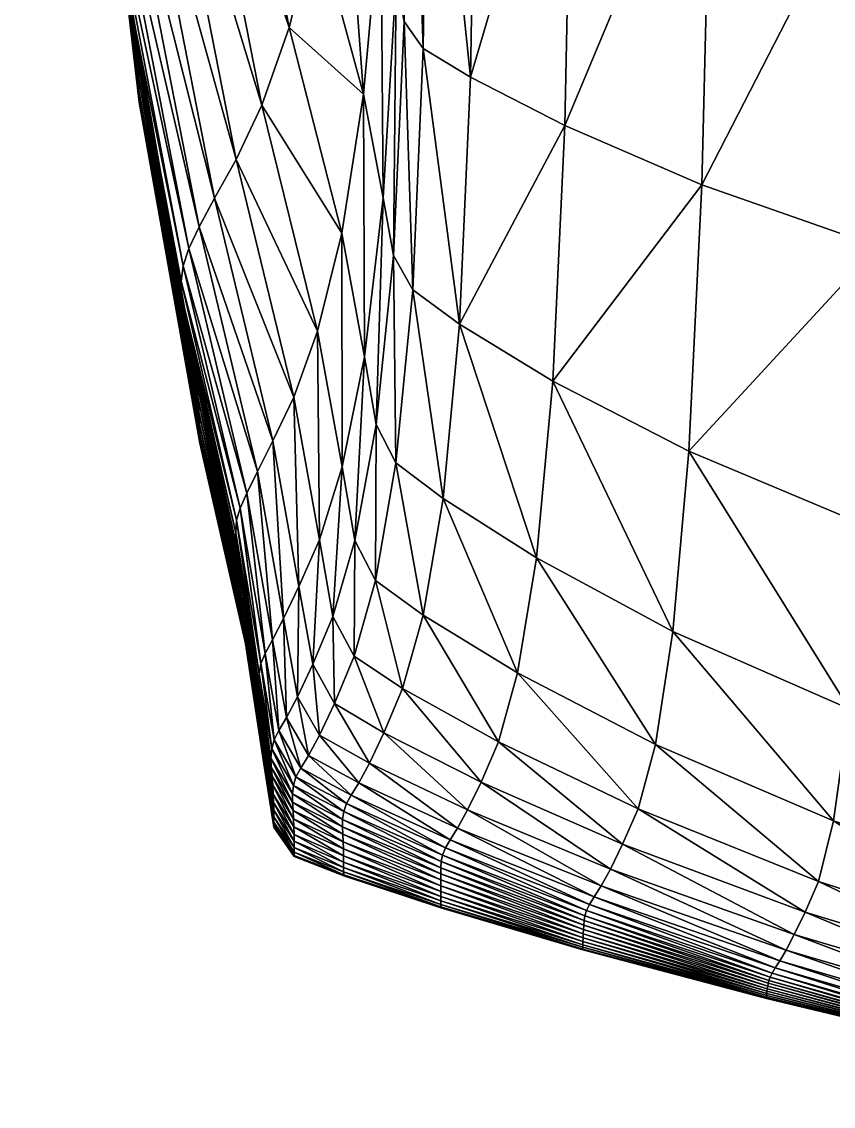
# Model space of a CAD drawing. Header units: centimetres. Extents: x -480 to 480, y -423 to 423.
# Drawn here: x -476.46 to -462.81, y -413.61 to -395.37 of the extents above; entities that cross this region are included whole.
import ezdxf

# ---------------------------------------------------------------- set-up
doc = ezdxf.new("R2010")
doc.units = ezdxf.units.CM
doc.layers.add('fabric', color=7, linetype='Continuous', true_color=0x99e499)

msp = doc.modelspace()

# ---------------------------------------------------------------- meshes
at = {"layer": 'fabric', "color": 182, "true_color": 0x4a00bc}
mesh = msp.add_polyface(dxfattribs=at)
corners = [(-432.596, -394.131, -401.955), (-432.654, -402.139, -394.744), (-438.893, -401.935, -394.51), (-438.806, -393.989, -401.679), (-425.91, -394.247, -402.217), (-432.543, -382.712, -407.955), (-438.727, -382.625, -407.643), (-425.878, -382.786, -408.253), (-470.693, -401.003, -381.064), (-471.073, -398.927, -380.62), (-470.705, -396.584, -388.601), (-470.375, -398.33, -389.202), (-470.496, -402.141, -381.223), (-470.204, -399.3, -389.444), (-471.067, -402.856, -371.205), (-471.48, -400.573, -370.926), (-469.37, -403.387, -380.704), (-470.162, -402.787, -381.101), (-469.879, -399.879, -389.363), (-469.09, -400.454, -388.994), (-469.705, -395.816, -395.682), (-468.905, -396.303, -395.471), (-470.023, -395.362, -395.662), (-469.616, -389.493, -400.333), (-468.799, -389.855, -400.358), (-469.936, -389.181, -400.166), (-470.418, -393.382, -394.598), (-470.16, -394.648, -395.329), (-470.273, -387.948, -398.793), (-470.056, -388.73, -399.704), (-470.33, -378.908, -401.366), (-470.073, -379.352, -402.588), (-469.592, -379.8, -403.595), (-468.753, -380.03, -403.874), (-469.929, -379.612, -403.248), (-474.481, -396.668, -124.168), (-473.461, -402.417, -124.146), (-473.461, -402.458, -114.183), (-474.481, -396.723, -114.183), (-474.484, -396.522, -134.606), (-473.463, -402.305, -134.561), (-476.457, -373.976, -124.222), (-475.548, -387.528, -124.194), (-475.548, -387.597, -114.183), (-475.552, -387.345, -134.658), (-474.491, -396.303, -145.949), (-475.562, -387.068, -146.027), (-475.584, -386.719, -158.755), (-474.507, -396.026, -158.651), (-473.468, -402.137, -145.882), (-473.478, -401.926, -158.561)]
mesh.append_faces([[corners[k] for k in face] for face in [(0, 1, 2), (2, 3, 0), (1, 0, 4), (5, 0, 3), (3, 6, 5), (0, 5, 7), (8, 9, 10), (10, 11, 8), (12, 8, 11), (11, 13, 12), (14, 15, 9), (9, 8, 14), (16, 17, 18), (18, 19, 16), (17, 12, 13), (13, 18, 17), (20, 21, 19), (19, 18, 20), (22, 20, 18), (18, 13, 22), (23, 24, 21), (21, 20, 23), (25, 23, 20), (20, 22, 25), (26, 27, 11), (11, 10, 26), (28, 29, 27), (27, 26, 28), (27, 22, 13), (13, 11, 27), (29, 25, 22), (22, 27, 29), (29, 28, 30), (25, 29, 31), (24, 23, 32), (32, 33, 24), (23, 25, 34), (35, 36, 37), (37, 38, 35), (39, 40, 36), (36, 35, 39), (41, 42, 43), (42, 35, 38), (38, 43, 42), (44, 39, 35), (35, 42, 44), (45, 46, 47), (47, 48, 45), (39, 44, 46), (46, 45, 39), (49, 45, 48), (48, 50, 49), (40, 39, 45), (45, 49, 40)]], dxfattribs={"vtx2": -1, "color": 182})
at = {"layer": 'fabric', "color": 28, "true_color": 0x400c00}
mesh = msp.add_polyface(dxfattribs=at)
corners = [(-467.323, -397.115, 166.749), (-468.905, -396.303, 167.105), (-469.09, -400.454, 160.628), (-467.524, -401.412, 160.006), (-465.019, -398.11, 166.335), (-467.187, -390.46, 172.027), (-468.799, -389.855, 171.992), (-464.85, -391.199, 172.084), (-458.289, -392.665, 172.317), (-461.861, -391.97, 172.177), (-462.056, -399.149, 165.95), (-458.496, -400.091, 165.683), (-458.114, -381.804, 177.727), (-461.705, -381.366, 177.148), (-464.729, -380.88, 176.538), (-470.418, -393.382, 166.232), (-470.273, -387.948, 170.427), (-470.884, -386.645, 168.915), (-470.693, -401.003, 152.698), (-470.375, -398.33, 160.836), (-470.705, -396.584, 160.235), (-469.705, -395.816, 167.316), (-469.879, -399.879, 160.997), (-469.616, -389.493, 171.967), (-470.023, -395.362, 167.296), (-470.204, -399.3, 161.078), (-469.936, -389.181, 171.8), (-470.16, -394.648, 166.963), (-470.056, -388.73, 171.338), (-467.323, -397.115, -395.115), (-467.524, -401.412, -388.372), (-469.09, -400.454, -388.994), (-468.905, -396.303, -395.471), (-467.187, -390.46, -400.393), (-468.799, -389.855, -400.358), (-465.019, -398.11, -394.701), (-464.85, -391.199, -400.451), (-464.729, -380.88, -404.904), (-458.114, -381.804, -406.093), (-458.289, -392.665, -400.683), (-461.861, -391.97, -400.543), (-461.705, -381.366, -405.514), (-462.056, -399.149, -394.316), (-458.496, -400.091, -394.049), (-470.273, -387.948, -398.793), (-470.418, -393.382, -394.598), (-471.098, -391.272, -393.387)]
mesh.append_faces([[corners[k] for k in face] for face in [(0, 1, 2), (2, 3, 0), (4, 0, 3), (5, 6, 1), (1, 0, 5), (7, 5, 0), (0, 4, 7), (8, 9, 10), (10, 11, 8), (9, 7, 4), (4, 10, 9), (9, 8, 12), (7, 9, 13), (5, 7, 14), (15, 16, 17), (18, 19, 20), (21, 22, 2), (2, 1, 21), (23, 21, 1), (1, 6, 23), (24, 25, 22), (22, 21, 24), (26, 24, 21), (21, 23, 26), (19, 27, 15), (15, 20, 19), (25, 24, 27), (27, 19, 25), (27, 28, 16), (16, 15, 27), (24, 26, 28), (28, 27, 24), (29, 30, 31), (31, 32, 29), (33, 29, 32), (32, 34, 33), (30, 29, 35), (36, 35, 29), (29, 33, 36), (37, 36, 33), (38, 39, 40), (41, 40, 36), (42, 40, 39), (39, 43, 42), (35, 36, 40), (40, 42, 35), (44, 45, 46)]], dxfattribs={"vtx2": -1, "color": 28})
mesh = msp.add_polyface(dxfattribs=at)
corners = [(-476.17, -381.938, 106.437), (-474.775, -392.127, 106.213), (-474.515, -391.682, 119.153), (-476.311, -382.334, 92.588), (-474.932, -392.505, 92.293), (-476.322, -383.134, 62.23), (-475.007, -393.173, 61.93), (-475.003, -392.844, 77.496), (-476.354, -382.728, 77.809), (-474.786, -394.251, 11.904), (-475.975, -384.483, 12.139), (-475.847, -384.955, -5.117), (-474.695, -394.626, -5.326), (-474.881, -393.881, 28.967), (-476.111, -384.018, 29.227), (-476.234, -383.566, 45.98), (-474.96, -393.52, 45.698), (-475.911, -381.526, 119.227), (-474.135, -391.139, 131.006), (-475.514, -381.083, 130.829), (-473.661, -390.438, 141.589), (-474.624, -395, -22.555), (-475.747, -385.427, -22.372), (-474.57, -395.365, -39.332), (-475.673, -385.887, -39.175), (-474.507, -396.026, -69.716), (-474.532, -395.71, -55.203), (-475.619, -386.322, -55.072), (-475.584, -386.719, -69.611), (-474.491, -396.303, -82.417), (-475.562, -387.068, -82.339), (-474.484, -396.522, -93.76), (-475.552, -387.345, -93.708), (-474.481, -396.723, -114.183), (-474.481, -396.668, -104.198), (-475.548, -387.528, -104.172), (-475.548, -387.597, -114.183), (-475.003, -392.844, -305.862), (-475.007, -393.173, -290.296), (-476.322, -383.134, -290.596), (-474.932, -392.505, -320.659), (-476.354, -382.728, -306.175), (-474.515, -391.682, -347.519), (-474.775, -392.127, -334.579), (-476.17, -381.938, -334.803), (-476.311, -382.334, -320.954), (-474.786, -394.251, -240.27), (-474.695, -394.626, -223.04), (-475.847, -384.955, -223.249), (-475.975, -384.483, -240.505), (-474.881, -393.881, -257.333), (-474.96, -393.52, -274.064), (-476.234, -383.566, -274.346), (-476.111, -384.018, -257.593), (-474.135, -391.139, -359.372), (-475.911, -381.526, -347.593), (-473.661, -390.438, -369.955), (-475.514, -381.083, -359.195), (-475.619, -386.322, -173.294), (-474.532, -395.71, -173.163), (-474.507, -396.026, -158.651), (-475.584, -386.719, -158.755), (-475.673, -385.887, -189.191), (-474.57, -395.365, -189.034), (-474.624, -395, -205.811), (-475.747, -385.427, -205.994)]
mesh.append_faces([[corners[k] for k in face] for face in [(0, 1, 2), (3, 4, 1), (5, 6, 7), (8, 7, 4), (9, 10, 11), (11, 12, 9), (13, 14, 10), (10, 9, 13), (15, 16, 6), (14, 13, 16), (17, 2, 18), (19, 18, 20), (21, 12, 11), (11, 22, 21), (23, 21, 22), (22, 24, 23), (25, 26, 27), (27, 28, 25), (26, 23, 24), (24, 27, 26), (29, 25, 28), (28, 30, 29), (31, 29, 30), (30, 32, 31), (33, 34, 35), (35, 36, 33), (34, 31, 32), (32, 35, 34), (37, 38, 39), (40, 37, 41), (42, 43, 44), (43, 40, 45), (46, 47, 48), (48, 49, 46), (50, 46, 49), (38, 51, 52), (51, 50, 53), (54, 42, 55), (56, 54, 57), (58, 59, 60), (60, 61, 58), (62, 63, 59), (59, 58, 62), (64, 65, 48), (48, 47, 64), (63, 62, 65), (65, 64, 63)]], dxfattribs={"vtx2": -1, "color": 28})
mesh = msp.add_polyface(dxfattribs=at)
corners = [(-472.232, -402.417, 119.115), (-473.214, -398.333, 119.121), (-473.474, -398.818, 106.034), (-474.775, -392.127, 106.213), (-471.88, -401.683, 131.424), (-472.85, -397.688, 131.224), (-471.48, -400.573, 142.56), (-472.418, -396.769, 142.102), (-474.135, -391.139, 131.006), (-474.515, -391.682, 119.153), (-473.661, -390.438, 141.589), (-471.957, -395.468, 151.52), (-471.073, -398.927, 152.254), (-470.705, -396.584, 160.235), (-471.504, -393.673, 159.239), (-473.123, -389.516, 150.721), (-472.547, -388.311, 158.218), (-471.098, -391.272, 165.021), (-470.418, -393.382, 166.232), (-470.884, -386.645, 168.915), (-471.963, -386.761, 163.898), (-473.478, -401.926, -69.805), (-473.494, -401.684, -55.315), (-474.532, -395.71, -55.203), (-470.693, -401.003, 152.698), (-473.474, -398.818, -334.4), (-473.214, -398.333, -347.488), (-472.232, -402.417, -347.481), (-474.775, -392.127, -334.579), (-471.957, -395.468, -379.886), (-471.504, -393.673, -387.605), (-470.705, -396.584, -388.601), (-471.073, -398.927, -380.62), (-472.418, -396.769, -370.468), (-471.48, -400.573, -370.926), (-473.123, -389.516, -379.087), (-472.547, -388.311, -386.584), (-473.661, -390.438, -369.955), (-472.85, -397.688, -359.59), (-471.88, -401.683, -359.79), (-474.515, -391.682, -347.519), (-474.135, -391.139, -359.372), (-471.098, -391.272, -393.387), (-470.418, -393.382, -394.598), (-471.963, -386.761, -392.264), (-470.884, -386.645, -397.281), (-470.273, -387.948, -398.793), (-474.532, -395.71, -173.163), (-473.494, -401.684, -173.051), (-473.478, -401.926, -158.561), (-474.57, -395.365, -189.034), (-473.519, -401.42, -188.9)]
mesh.append_faces([[corners[k] for k in face] for face in [(0, 1, 2), (3, 2, 1), (4, 5, 1), (6, 7, 5), (5, 8, 9), (9, 1, 5), (7, 10, 8), (8, 5, 7), (11, 12, 13), (13, 14, 11), (15, 11, 14), (14, 16, 15), (7, 6, 12), (12, 11, 7), (10, 7, 11), (11, 15, 10), (17, 14, 13), (13, 18, 17), (19, 17, 18), (20, 16, 14), (14, 17, 20), (21, 22, 23), (13, 12, 24), (25, 26, 27), (26, 25, 28), (29, 30, 31), (31, 32, 29), (33, 29, 32), (32, 34, 33), (35, 36, 30), (30, 29, 35), (37, 35, 29), (29, 33, 37), (26, 38, 39), (40, 41, 38), (38, 26, 40), (38, 33, 34), (41, 37, 33), (33, 38, 41), (30, 42, 43), (43, 31, 30), (36, 44, 42), (42, 30, 36), (42, 45, 46), (45, 42, 44), (47, 48, 49), (50, 51, 48)]], dxfattribs={"vtx2": -1, "color": 28})
mesh = msp.add_polyface(dxfattribs=at)
corners = [(-473.214, -398.333, 119.121), (-474.515, -391.682, 119.153), (-474.775, -392.127, 106.213), (-474.932, -392.505, 92.293), (-473.644, -399.184, 92.042), (-473.474, -398.818, 106.034), (-473.739, -399.475, 77.227), (-475.003, -392.844, 77.496), (-475.007, -393.173, 61.93), (-473.773, -399.734, 61.671), (-473.661, -400.567, 11.701), (-474.786, -394.251, 11.904), (-474.695, -394.626, -5.326), (-473.601, -400.854, -5.505), (-473.72, -400.283, 28.743), (-474.881, -393.881, 28.967), (-474.96, -393.52, 45.698), (-473.762, -400.004, 45.455), (-474.532, -395.71, -55.203), (-474.507, -396.026, -69.716), (-473.478, -401.926, -69.805), (-474.57, -395.365, -39.332), (-473.494, -401.684, -55.315), (-473.519, -401.42, -39.466), (-474.624, -395, -22.555), (-473.554, -401.14, -22.712), (-474.481, -396.668, -104.198), (-474.481, -396.723, -114.183), (-473.461, -402.458, -114.183), (-474.484, -396.522, -93.76), (-473.461, -402.417, -104.22), (-474.491, -396.303, -82.417), (-473.468, -402.137, -82.484), (-473.463, -402.305, -93.805), (-474.775, -392.127, -334.579), (-474.515, -391.682, -347.519), (-473.214, -398.333, -347.488), (-474.932, -392.505, -320.659), (-473.474, -398.818, -334.4), (-473.644, -399.184, -320.408), (-475.007, -393.173, -290.296), (-475.003, -392.844, -305.862), (-473.739, -399.475, -305.593), (-473.773, -399.734, -290.037), (-474.96, -393.52, -274.064), (-473.762, -400.004, -273.821), (-474.881, -393.881, -257.333), (-473.72, -400.283, -257.109), (-474.695, -394.626, -223.04), (-474.786, -394.251, -240.27), (-473.661, -400.567, -240.067), (-473.601, -400.854, -222.861), (-473.478, -401.926, -158.561), (-474.507, -396.026, -158.651), (-474.532, -395.71, -173.163), (-473.494, -401.684, -173.051), (-474.57, -395.365, -189.034), (-473.554, -401.14, -205.654), (-474.624, -395, -205.811), (-473.519, -401.42, -188.9)]
mesh.append_faces([[corners[k] for k in face] for face in [(0, 1, 2), (3, 4, 5), (5, 2, 3), (6, 7, 8), (8, 9, 6), (4, 3, 7), (7, 6, 4), (10, 11, 12), (12, 13, 10), (14, 15, 11), (11, 10, 14), (16, 17, 9), (9, 8, 16), (15, 14, 17), (17, 16, 15), (18, 19, 20), (21, 18, 22), (22, 23, 21), (12, 24, 25), (25, 13, 12), (24, 21, 23), (23, 25, 24), (26, 27, 28), (29, 26, 30), (19, 31, 32), (31, 29, 33), (34, 35, 36), (37, 34, 38), (38, 39, 37), (40, 41, 42), (42, 43, 40), (41, 37, 39), (39, 42, 41), (44, 40, 43), (43, 45, 44), (46, 44, 45), (45, 47, 46), (48, 49, 50), (50, 51, 48), (49, 46, 47), (47, 50, 49), (52, 53, 54), (55, 54, 56), (57, 58, 48), (48, 51, 57), (59, 56, 58), (58, 57, 59)]], dxfattribs={"vtx2": -1, "color": 28})
mesh = msp.add_polyface(dxfattribs=at)
corners = [(-473.474, -398.818, 106.034), (-472.492, -402.935, 105.904), (-472.232, -402.417, 119.115), (-473.644, -399.184, 92.042), (-472.672, -403.294, 91.853), (-472.784, -403.549, 77.023), (-473.739, -399.475, 77.227), (-473.773, -399.734, 61.671), (-472.842, -403.753, 61.474), (-472.812, -404.392, 11.548), (-473.661, -400.567, 11.701), (-473.601, -400.854, -5.505), (-472.777, -404.61, -5.642), (-472.843, -404.176, 28.573), (-473.72, -400.283, 28.743), (-473.762, -400.004, 45.455), (-472.857, -403.962, 45.27), (-473.214, -398.333, 119.121), (-471.88, -401.683, 131.424), (-473.494, -401.684, -55.315), (-473.478, -401.926, -69.805), (-472.703, -405.422, -69.872), (-473.519, -401.42, -39.466), (-472.713, -405.239, -55.399), (-473.554, -401.14, -22.712), (-472.749, -404.827, -22.831), (-472.728, -405.039, -39.568), (-473.461, -402.458, -114.183), (-473.461, -402.417, -104.22), (-474.481, -396.668, -104.198), (-473.463, -402.305, -93.805), (-474.484, -396.522, -93.76), (-473.468, -402.137, -82.484), (-472.697, -405.582, -82.534), (-474.507, -396.026, -69.716), (-472.694, -405.71, -93.838), (-474.491, -396.303, -82.417), (-472.232, -402.417, -347.481), (-472.492, -402.935, -334.27), (-473.474, -398.818, -334.4), (-473.644, -399.184, -320.408), (-472.672, -403.294, -320.219), (-473.773, -399.734, -290.037), (-473.739, -399.475, -305.593), (-472.784, -403.549, -305.389), (-472.842, -403.753, -289.84), (-473.762, -400.004, -273.821), (-472.857, -403.962, -273.636), (-473.72, -400.283, -257.109), (-472.843, -404.176, -256.939), (-473.601, -400.854, -222.861), (-473.661, -400.567, -240.067), (-472.812, -404.392, -239.914), (-472.777, -404.61, -222.724), (-471.88, -401.683, -359.79), (-473.214, -398.333, -347.488), (-472.703, -405.422, -158.494), (-473.478, -401.926, -158.561), (-473.494, -401.684, -173.051), (-472.713, -405.239, -172.967), (-473.519, -401.42, -188.9), (-472.749, -404.827, -205.535), (-473.554, -401.14, -205.654), (-472.728, -405.039, -188.798)]
mesh.append_faces([[corners[k] for k in face] for face in [(0, 1, 2), (3, 4, 1), (1, 0, 3), (5, 6, 7), (7, 8, 5), (4, 3, 6), (6, 5, 4), (9, 10, 11), (11, 12, 9), (13, 14, 10), (10, 9, 13), (15, 16, 8), (8, 7, 15), (14, 13, 16), (16, 15, 14), (17, 2, 18), (19, 20, 21), (22, 19, 23), (11, 24, 25), (24, 22, 26), (27, 28, 29), (28, 30, 31), (20, 32, 33), (32, 20, 34), (32, 30, 35), (30, 32, 36), (37, 38, 39), (40, 39, 38), (38, 41, 40), (42, 43, 44), (44, 45, 42), (43, 40, 41), (41, 44, 43), (46, 42, 45), (45, 47, 46), (48, 46, 47), (47, 49, 48), (50, 51, 52), (52, 53, 50), (51, 48, 49), (49, 52, 51), (54, 37, 55), (56, 57, 58), (59, 58, 60), (61, 62, 50), (50, 53, 61), (63, 60, 62)]], dxfattribs={"vtx2": -1, "color": 28})
mesh = msp.add_polyface(dxfattribs=at)
corners = [(-472.85, -397.688, 131.224), (-471.88, -401.683, 131.424), (-471.48, -400.573, 142.56), (-472.252, -407.598, 45.107), (-472.212, -407.445, 61.3), (-472.433, -406.164, 61.36), (-472.264, -407.751, 28.423), (-472.465, -406.338, 45.162), (-471.196, -406.832, 119.033), (-471.448, -407.368, 105.74), (-470.607, -407.839, 105.669), (-470.365, -407.329, 118.901), (-471.56, -406.175, 119.095), (-471.817, -406.72, 105.784), (-472.005, -407.07, 91.684), (-471.634, -407.71, 91.649), (-472.052, -405.406, 105.83), (-471.793, -404.867, 119.115), (-472.232, -402.417, 119.115), (-472.492, -402.935, 105.904), (-472.238, -405.761, 91.743), (-472.133, -407.29, 76.841), (-472.361, -405.993, 76.903), (-470.866, -406.039, 131.479), (-470.049, -406.58, 131.243), (-470.506, -404.766, 142.804), (-469.704, -405.347, 142.466), (-471.222, -405.369, 131.573), (-470.851, -404.094, 142.924), (-470.204, -399.3, 161.078), (-470.496, -402.141, 152.857), (-470.162, -402.787, 152.735), (-471.067, -402.856, 142.839), (-470.693, -401.003, 152.698), (-471.073, -398.927, 152.254), (-470.375, -398.33, 160.836), (-471.449, -404.08, 131.547), (-471.48, -400.573, -370.926), (-471.88, -401.683, -359.79), (-472.85, -397.688, -359.59)]
mesh.append_faces([[corners[k] for k in face] for face in [(0, 1, 2), (3, 4, 5), (6, 3, 7), (8, 9, 10), (10, 11, 8), (12, 13, 9), (9, 8, 12), (13, 14, 15), (15, 9, 13), (16, 17, 18), (18, 19, 16), (20, 16, 19), (13, 12, 17), (17, 16, 13), (14, 13, 16), (16, 20, 14), (4, 21, 22), (22, 5, 4), (21, 14, 20), (20, 22, 21), (23, 8, 11), (11, 24, 23), (25, 23, 24), (24, 26, 25), (27, 12, 8), (8, 23, 27), (28, 27, 23), (23, 25, 28), (29, 30, 31), (31, 25, 26), (30, 28, 25), (25, 31, 30), (32, 33, 34), (34, 2, 32), (30, 29, 35), (35, 33, 30), (28, 30, 33), (33, 32, 28), (17, 36, 1), (1, 18, 17), (12, 27, 36), (36, 17, 12), (36, 32, 2), (2, 1, 36), (27, 28, 32), (32, 36, 27), (37, 38, 39)]], dxfattribs={"vtx2": -1, "color": 28})
mesh = msp.add_polyface(dxfattribs=at)
corners = [(-467.524, -401.412, 160.006), (-465.238, -402.591, 159.271), (-465.019, -398.11, 166.335), (-458.496, -400.091, 165.683), (-462.056, -399.149, 165.95), (-462.285, -403.827, 158.56), (-458.721, -404.956, 158.011), (-467.8, -404.387, 151.669), (-469.09, -400.454, 160.628), (-469.37, -403.387, 152.338), (-468.117, -406.317, 141.895), (-469.704, -405.347, 142.466), (-465.506, -405.622, 150.874), (-465.798, -407.521, 141.216), (-468.438, -407.481, 130.844), (-470.049, -406.58, 131.243), (-462.539, -406.926, 150.098), (-458.954, -408.135, 149.487), (-462.802, -408.806, 140.551), (-469.879, -399.879, 160.997), (-470.162, -402.787, 152.735), (-470.204, -399.3, 161.078), (-465.019, -398.11, -394.701), (-465.238, -402.591, -387.637), (-467.524, -401.412, -388.372), (-462.285, -403.827, -386.926), (-462.056, -399.149, -394.316), (-458.496, -400.091, -394.049), (-458.721, -404.956, -386.377), (-467.8, -404.387, -380.035), (-469.37, -403.387, -380.704), (-469.09, -400.454, -388.994), (-465.506, -405.622, -379.24), (-468.117, -406.317, -370.261), (-469.704, -405.347, -370.832), (-465.798, -407.521, -369.582), (-458.954, -408.135, -377.853), (-462.54, -406.926, -378.464), (-462.802, -408.806, -368.917), (-468.73, -408.157, -347.041), (-470.365, -407.329, -347.267), (-470.049, -406.58, -359.609), (-468.438, -407.481, -359.21)]
mesh.append_faces([[corners[k] for k in face] for face in [(0, 1, 2), (3, 4, 5), (5, 6, 3), (4, 2, 1), (1, 5, 4), (7, 0, 8), (8, 9, 7), (10, 7, 9), (9, 11, 10), (12, 1, 0), (0, 7, 12), (13, 12, 7), (7, 10, 13), (14, 10, 11), (11, 15, 14), (5, 16, 17), (17, 6, 5), (1, 12, 16), (16, 5, 1), (12, 13, 18), (18, 16, 12), (19, 20, 9), (9, 8, 19), (20, 19, 21), (11, 9, 20), (22, 23, 24), (25, 26, 27), (27, 28, 25), (23, 22, 26), (26, 25, 23), (29, 30, 31), (31, 24, 29), (32, 29, 24), (24, 23, 32), (33, 34, 30), (30, 29, 33), (35, 33, 29), (29, 32, 35), (36, 37, 25), (25, 28, 36), (37, 32, 23), (23, 25, 37), (38, 35, 32), (32, 37, 38), (39, 40, 41), (34, 33, 42), (42, 41, 34)]], dxfattribs={"vtx2": -1, "color": 28})
at = {"layer": 'fabric', "color": 182, "true_color": 0x4a00bc}
mesh = msp.add_polyface(dxfattribs=at)
corners = [(-471.876, -409.035, -172.886), (-471.044, -409.395, -172.874), (-471.042, -409.5, -158.422), (-471.874, -409.151, -158.431), (-471.88, -408.907, -188.699), (-471.046, -409.28, -188.683), (-471.893, -408.633, -222.585), (-471.054, -409.033, -222.563), (-471.05, -409.158, -205.397), (-471.886, -408.772, -205.416), (-471.902, -408.494, -239.755), (-471.06, -408.908, -239.729), (-471.904, -408.354, -256.761), (-471.058, -408.782, -256.732), (-471.039, -408.652, -273.411), (-471.887, -408.213, -273.442), (-471.844, -408.07, -289.634), (-470.994, -408.517, -289.602), (-471.762, -407.923, -305.175), (-470.913, -408.375, -305.143), (-471.634, -407.71, -320.015), (-470.787, -408.168, -319.974), (-470.607, -407.839, -334.035), (-471.448, -407.368, -334.106), (-471.196, -406.832, -347.399), (-470.365, -407.329, -347.267), (-471.817, -406.72, -334.15), (-471.56, -406.175, -347.462), (-470.866, -406.039, -359.845), (-470.049, -406.58, -359.609), (-471.222, -405.369, -359.939), (-470.506, -404.766, -371.17), (-469.704, -405.347, -370.832), (-470.851, -404.094, -371.29), (-471.48, -400.573, -370.926), (-471.067, -402.856, -371.205), (-471.449, -404.08, -359.913), (-471.88, -401.683, -359.79), (-471.793, -404.867, -347.481), (-470.693, -401.003, -381.064), (-470.496, -402.141, -381.223), (-470.162, -402.787, -381.101), (-469.37, -403.387, -380.704), (-455.838, -413.608, -114.183), (-460.184, -412.691, -114.183), (-460.184, -412.688, -124.088), (-455.838, -413.607, -124.084), (-460.183, -412.679, -134.445), (-455.837, -413.598, -145.696), (-460.182, -412.665, -145.706), (-460.18, -412.648, -158.324), (-455.838, -413.603, -134.438), (-471.871, -409.389, -124.114), (-471.04, -409.713, -124.112), (-471.04, -409.732, -114.183), (-471.871, -409.409, -114.183), (-471.871, -409.335, -134.498), (-471.041, -409.665, -134.493), (-471.041, -409.592, -145.779), (-471.872, -409.254, -145.786)]
mesh.append_faces([[corners[k] for k in face] for face in [(0, 1, 2), (2, 3, 0), (4, 5, 1), (1, 0, 4), (6, 7, 8), (5, 4, 9), (9, 8, 5), (10, 11, 7), (12, 13, 11), (14, 15, 16), (16, 17, 14), (15, 14, 13), (18, 19, 17), (17, 16, 18), (20, 21, 19), (19, 18, 20), (22, 23, 24), (24, 25, 22), (21, 20, 23), (23, 22, 21), (23, 26, 27), (27, 24, 23), (28, 29, 25), (25, 24, 28), (30, 28, 24), (24, 27, 30), (31, 32, 29), (29, 28, 31), (33, 31, 28), (28, 30, 33), (34, 35, 36), (36, 37, 34), (36, 30, 27), (27, 38, 36), (35, 33, 30), (30, 36, 35), (33, 35, 39), (39, 40, 33), (32, 31, 41), (41, 42, 32), (31, 33, 40), (40, 41, 31), (43, 44, 45), (46, 45, 47), (48, 49, 50), (51, 47, 49), (52, 53, 54), (54, 55, 52), (56, 57, 53), (53, 52, 56), (58, 59, 3), (3, 2, 58), (57, 56, 59), (59, 58, 57)]], dxfattribs={"vtx2": -1, "color": 182})
at = {"layer": 'fabric', "color": 28, "true_color": 0x400c00}
mesh = msp.add_polyface(dxfattribs=at)
corners = [(-472.703, -405.422, -69.872), (-472.713, -405.239, -55.399), (-473.494, -401.684, -55.315), (-472.728, -405.039, -39.568), (-473.519, -401.42, -39.466), (-472.749, -404.827, -22.831), (-472.777, -404.61, -5.642), (-473.601, -400.854, -5.505), (-473.554, -401.14, -22.712), (-472.415, -407.039, -22.899), (-472.432, -406.863, -5.72), (-472.403, -407.21, -39.625), (-472.388, -407.52, -69.909), (-472.394, -407.372, -55.446), (-472.465, -406.338, 45.162), (-472.433, -406.164, 61.36), (-472.842, -403.753, 61.474), (-472.857, -403.962, 45.27), (-472.468, -406.512, 28.474), (-472.843, -404.176, 28.573), (-472.252, -407.598, 45.107), (-472.264, -407.751, 28.423), (-472.453, -406.687, 11.459), (-472.812, -404.392, 11.548), (-472.245, -408.057, -5.76), (-472.258, -407.904, 11.413), (-472.492, -402.935, 105.904), (-472.672, -403.294, 91.853), (-472.238, -405.761, 91.743), (-472.361, -405.993, 76.903), (-472.784, -403.549, 77.023), (-473.461, -402.417, -104.22), (-473.461, -402.458, -114.183), (-472.693, -405.826, -114.183), (-472.693, -405.794, -104.237), (-473.463, -402.305, -93.805), (-472.694, -405.71, -93.838), (-472.697, -405.582, -82.534), (-473.478, -401.926, -69.805), (-473.468, -402.137, -82.484), (-472.385, -407.65, -82.562), (-472.383, -407.753, -93.856), (-472.382, -407.846, -114.183), (-472.382, -407.821, -104.246), (-473.494, -401.684, -173.051), (-472.713, -405.239, -172.967), (-472.703, -405.422, -158.494), (-473.519, -401.42, -188.9), (-472.728, -405.039, -188.798), (-473.554, -401.14, -205.654), (-472.749, -404.827, -205.535)]
mesh.append_faces([[corners[k] for k in face] for face in [(0, 1, 2), (1, 3, 4), (5, 6, 7), (3, 5, 8), (9, 10, 6), (6, 5, 9), (11, 9, 5), (5, 3, 11), (12, 13, 1), (1, 0, 12), (13, 11, 3), (3, 1, 13), (14, 15, 16), (16, 17, 14), (18, 14, 17), (17, 19, 18), (15, 14, 20), (14, 18, 21), (10, 22, 23), (23, 6, 10), (22, 10, 24), (22, 18, 19), (19, 23, 22), (18, 22, 25), (26, 27, 28), (15, 29, 30), (30, 16, 15), (29, 28, 27), (27, 30, 29), (31, 32, 33), (33, 34, 31), (35, 31, 34), (34, 36, 35), (37, 0, 38), (36, 37, 39), (40, 12, 0), (0, 37, 40), (41, 40, 37), (37, 36, 41), (42, 43, 34), (34, 33, 42), (43, 41, 36), (36, 34, 43), (44, 45, 46), (47, 48, 45), (49, 50, 48)]], dxfattribs={"vtx2": -1, "color": 28})
at = {"layer": 'fabric', "color": 182, "true_color": 0x4a00bc}
mesh = msp.add_polyface(dxfattribs=at)
corners = [(-472.713, -405.239, -172.967), (-472.394, -407.372, -172.92), (-472.388, -407.52, -158.457), (-472.703, -405.422, -158.494), (-472.728, -405.039, -188.798), (-472.403, -407.21, -188.741), (-472.415, -407.039, -205.467), (-472.749, -404.827, -205.535), (-472.777, -404.61, -222.724), (-472.432, -406.863, -222.646), (-472.812, -404.392, -239.914), (-472.453, -406.687, -239.825), (-472.843, -404.176, -256.939), (-472.468, -406.512, -256.84), (-472.258, -407.904, -239.779), (-472.465, -406.338, -273.528), (-472.857, -403.962, -273.636), (-472.842, -403.753, -289.84), (-472.433, -406.164, -289.726), (-472.252, -407.598, -273.473), (-472.212, -407.445, -289.666), (-472.264, -407.751, -256.789), (-472.784, -403.549, -305.389), (-472.361, -405.993, -305.269), (-472.672, -403.294, -320.219), (-472.238, -405.761, -320.109), (-472.133, -407.29, -305.207), (-472.005, -407.07, -320.05), (-472.052, -405.406, -334.196), (-472.492, -402.935, -334.27), (-472.232, -402.417, -347.481), (-471.793, -404.867, -347.481), (-471.817, -406.72, -334.15), (-471.56, -406.175, -347.462), (-471.88, -401.683, -359.79), (-471.449, -404.08, -359.913), (-473.461, -402.417, -124.146), (-472.693, -405.794, -124.129), (-472.693, -405.826, -114.183), (-473.461, -402.458, -114.183), (-473.463, -402.305, -134.561), (-472.694, -405.71, -134.528), (-472.697, -405.582, -145.832), (-473.468, -402.137, -145.882), (-473.478, -401.926, -158.561), (-472.382, -407.821, -124.12), (-472.382, -407.846, -114.183), (-472.383, -407.753, -134.51), (-472.385, -407.65, -145.804)]
mesh.append_faces([[corners[k] for k in face] for face in [(0, 1, 2), (2, 3, 0), (4, 5, 1), (1, 0, 4), (6, 7, 8), (8, 9, 6), (5, 4, 7), (7, 6, 5), (10, 11, 9), (9, 8, 10), (12, 13, 11), (11, 10, 12), (14, 11, 13), (15, 16, 17), (17, 18, 15), (19, 15, 18), (18, 20, 19), (13, 12, 16), (16, 15, 13), (21, 13, 15), (22, 23, 18), (18, 17, 22), (24, 25, 23), (23, 22, 24), (23, 26, 20), (20, 18, 23), (25, 27, 26), (26, 23, 25), (28, 29, 30), (30, 31, 28), (32, 28, 31), (31, 33, 32), (25, 24, 29), (29, 28, 25), (27, 25, 28), (28, 32, 27), (34, 35, 31), (31, 30, 34), (36, 37, 38), (38, 39, 36), (40, 41, 37), (37, 36, 40), (42, 43, 44), (44, 3, 42), (41, 40, 43), (43, 42, 41), (37, 45, 46), (46, 38, 37), (41, 47, 45), (45, 37, 41), (48, 42, 3), (3, 2, 48), (47, 41, 42), (42, 48, 47)]], dxfattribs={"vtx2": -1, "color": 182})
mesh = msp.add_polyface(dxfattribs=at)
corners = [(-472.221, -408.499, -172.897), (-471.876, -409.035, -172.886), (-471.874, -409.151, -158.431), (-472.217, -408.627, -158.44), (-472.226, -408.358, -188.713), (-471.88, -408.907, -188.699), (-472.394, -407.372, -172.92), (-472.388, -407.52, -158.457), (-472.403, -407.21, -188.741), (-472.234, -408.21, -205.433), (-472.415, -407.039, -205.467), (-472.432, -406.863, -222.646), (-472.245, -408.057, -222.606), (-471.05, -409.158, -205.397), (-471.886, -408.772, -205.416), (-471.893, -408.633, -222.585), (-471.054, -409.033, -222.563), (-471.902, -408.494, -239.755), (-472.258, -407.904, -239.779), (-471.06, -408.908, -239.729), (-471.904, -408.354, -256.761), (-472.264, -407.751, -256.789), (-472.453, -406.687, -239.825), (-472.468, -406.512, -256.84), (-472.465, -406.338, -273.528), (-472.252, -407.598, -273.473), (-471.058, -408.782, -256.732), (-471.887, -408.213, -273.442), (-472.212, -407.445, -289.666), (-471.844, -408.07, -289.634), (-472.133, -407.29, -305.207), (-471.762, -407.923, -305.175), (-472.005, -407.07, -320.05), (-471.634, -407.71, -320.015), (-471.817, -406.72, -334.15), (-471.448, -407.368, -334.106), (-472.213, -408.888, -124.116), (-471.871, -409.389, -124.114), (-471.871, -409.409, -114.183), (-472.213, -408.911, -114.183), (-472.214, -408.829, -134.501), (-471.871, -409.335, -134.498), (-472.382, -407.821, -124.12), (-472.382, -407.846, -114.183), (-472.383, -407.753, -134.51), (-472.215, -408.74, -145.792), (-472.385, -407.65, -145.804), (-471.872, -409.254, -145.786)]
mesh.append_faces([[corners[k] for k in face] for face in [(0, 1, 2), (2, 3, 0), (4, 5, 1), (1, 0, 4), (6, 0, 3), (3, 7, 6), (8, 4, 0), (0, 6, 8), (9, 10, 11), (11, 12, 9), (4, 8, 10), (10, 9, 4), (13, 14, 15), (14, 9, 12), (12, 15, 14), (5, 4, 9), (9, 14, 5), (16, 15, 17), (18, 17, 15), (15, 12, 18), (19, 17, 20), (21, 20, 17), (17, 18, 21), (22, 18, 12), (12, 11, 22), (23, 21, 18), (24, 25, 21), (26, 20, 27), (27, 25, 28), (28, 29, 27), (20, 21, 25), (25, 27, 20), (30, 31, 29), (29, 28, 30), (32, 33, 31), (31, 30, 32), (33, 32, 34), (34, 35, 33), (36, 37, 38), (38, 39, 36), (40, 41, 37), (37, 36, 40), (42, 36, 39), (39, 43, 42), (44, 40, 36), (36, 42, 44), (45, 46, 7), (7, 3, 45), (40, 44, 46), (46, 45, 40), (47, 45, 3), (3, 2, 47), (41, 40, 45), (45, 47, 41)]], dxfattribs={"vtx2": -1, "color": 182})
at = {"layer": 'fabric', "color": 28, "true_color": 0x400c00}
mesh = msp.add_polyface(dxfattribs=at)
corners = [(-466.554, -409.62, 105.396), (-466.349, -409.201, 118.405), (-468.73, -408.157, 118.675), (-466.71, -409.902, 91.443), (-468.956, -408.624, 105.545), (-466.904, -410.212, 61.102), (-466.825, -410.087, 76.645), (-469.247, -409.127, 76.717), (-469.126, -408.931, 91.533), (-463.783, -411.28, 61.028), (-463.707, -411.161, 76.573), (-463.601, -410.984, 91.355), (-463.461, -410.721, 105.252), (-466.955, -410.317, 44.915), (-469.327, -409.261, 61.176), (-466.984, -410.407, 28.245), (-469.376, -409.382, 44.987), (-467.004, -410.56, -5.9), (-466.998, -410.486, 11.253), (-469.407, -409.598, 11.314), (-469.399, -409.493, 28.312), (-463.835, -411.37, 44.842), (-466.088, -408.608, 130.369), (-468.438, -407.481, 130.844), (-465.798, -407.521, 141.216), (-468.117, -406.317, 141.895), (-463.281, -410.344, 118.143), (-463.056, -409.826, 129.904), (-467.009, -410.634, -23.054), (-469.407, -409.7, -5.846), (-467.012, -410.706, -39.755), (-469.406, -409.802, -23.006), (-467.015, -410.774, -55.551), (-469.406, -409.901, -39.714), (-468.73, -408.157, -347.041), (-466.349, -409.201, -346.771), (-466.554, -409.62, -333.762), (-468.956, -408.624, -333.911), (-466.71, -409.902, -319.809), (-463.461, -410.721, -333.618), (-463.601, -410.984, -319.721), (-463.783, -411.28, -289.394), (-466.904, -410.212, -289.468), (-466.825, -410.087, -305.011), (-463.707, -411.161, -304.939), (-469.247, -409.127, -305.083), (-469.126, -408.931, -319.899), (-469.327, -409.261, -289.542), (-466.955, -410.317, -273.281), (-469.376, -409.382, -273.353), (-466.984, -410.407, -256.611), (-463.835, -411.37, -273.208), (-463.868, -411.439, -256.543), (-469.407, -409.598, -239.68), (-466.998, -410.486, -239.619), (-467.004, -410.56, -222.466), (-469.399, -409.493, -256.678), (-463.281, -410.344, -346.509), (-466.088, -408.608, -358.735), (-463.056, -409.826, -358.27), (-465.798, -407.521, -369.582), (-468.438, -407.481, -359.21), (-468.117, -406.317, -370.261), (-469.407, -409.7, -222.52), (-467.009, -410.634, -205.312), (-469.406, -409.802, -205.36), (-467.012, -410.706, -188.612), (-469.406, -409.901, -188.652), (-467.015, -410.774, -172.815)]
mesh.append_faces([[corners[k] for k in face] for face in [(0, 1, 2), (3, 0, 4), (5, 6, 7), (6, 3, 8), (6, 5, 9), (3, 6, 10), (10, 11, 3), (1, 0, 12), (0, 3, 11), (11, 12, 0), (13, 5, 14), (15, 13, 16), (17, 18, 19), (18, 15, 20), (5, 13, 21), (1, 22, 23), (22, 24, 25), (25, 23, 22), (22, 1, 26), (24, 22, 27), (28, 17, 29), (30, 28, 31), (32, 30, 33), (34, 35, 36), (37, 36, 38), (39, 36, 35), (40, 38, 36), (36, 39, 40), (41, 42, 43), (38, 40, 44), (44, 43, 38), (45, 43, 42), (46, 38, 43), (47, 42, 48), (49, 48, 50), (51, 48, 42), (52, 50, 48), (53, 54, 55), (56, 50, 54), (57, 35, 58), (59, 58, 60), (61, 58, 35), (62, 60, 58), (58, 61, 62), (63, 55, 64), (65, 64, 66), (67, 66, 68)]], dxfattribs={"vtx2": -1, "color": 28})
mesh = msp.add_polyface(dxfattribs=at)
corners = [(-472.226, -408.358, -39.653), (-472.221, -408.499, -55.469), (-471.876, -409.035, -55.48), (-472.245, -408.057, -5.76), (-472.234, -408.21, -22.933), (-471.886, -408.772, -22.95), (-471.893, -408.633, -5.781), (-471.88, -408.907, -39.667), (-472.432, -406.863, -5.72), (-472.415, -407.039, -22.899), (-472.403, -407.21, -39.625), (-472.217, -408.627, -69.927), (-472.394, -407.372, -55.446), (-472.388, -407.52, -69.909), (-471.904, -408.354, 28.395), (-471.902, -408.494, 11.389), (-471.06, -408.908, 11.363), (-471.058, -408.782, 28.366), (-472.258, -407.904, 11.413), (-472.264, -407.751, 28.423), (-471.844, -408.07, 61.268), (-471.887, -408.213, 45.076), (-471.039, -408.652, 45.045), (-470.994, -408.517, 61.236), (-472.212, -407.445, 61.3), (-472.252, -407.598, 45.107), (-472.453, -406.687, 11.459), (-472.468, -406.512, 28.474), (-471.762, -407.923, 76.809), (-470.913, -408.375, 76.777), (-471.634, -407.71, 91.649), (-470.787, -408.168, 91.608), (-472.133, -407.29, 76.841), (-472.005, -407.07, 91.684), (-471.448, -407.368, 105.74), (-470.607, -407.839, 105.669), (-472.215, -408.74, -82.574), (-472.385, -407.65, -82.562), (-472.214, -408.829, -93.865), (-472.383, -407.753, -93.856), (-472.213, -408.911, -114.183), (-472.213, -408.888, -104.25), (-472.382, -407.821, -104.246), (-472.382, -407.846, -114.183)]
mesh.append_faces([[corners[k] for k in face] for face in [(0, 1, 2), (3, 4, 5), (5, 6, 3), (4, 0, 7), (7, 5, 4), (4, 3, 8), (8, 9, 4), (0, 4, 9), (9, 10, 0), (11, 1, 12), (12, 13, 11), (1, 0, 10), (10, 12, 1), (14, 15, 16), (16, 17, 14), (18, 3, 6), (6, 15, 18), (19, 18, 15), (15, 14, 19), (20, 21, 22), (22, 23, 20), (24, 25, 21), (21, 20, 24), (21, 14, 17), (17, 22, 21), (25, 19, 14), (14, 21, 25), (3, 18, 26), (18, 19, 27), (28, 20, 23), (23, 29, 28), (30, 28, 29), (29, 31, 30), (32, 24, 20), (20, 28, 32), (33, 32, 28), (28, 30, 33), (34, 30, 31), (31, 35, 34), (36, 11, 13), (13, 37, 36), (38, 36, 37), (37, 39, 38), (40, 41, 42), (42, 43, 40), (41, 38, 39), (39, 42, 41)]], dxfattribs={"vtx2": -1, "color": 28})
mesh = msp.add_polyface(dxfattribs=at)
corners = [(-468.956, -408.624, 105.545), (-468.73, -408.157, 118.675), (-470.365, -407.329, 118.901), (-470.607, -407.839, 105.669), (-469.126, -408.931, 91.533), (-470.787, -408.168, 91.608), (-466.554, -409.62, 105.396), (-466.71, -409.902, 91.443), (-469.327, -409.261, 61.176), (-469.247, -409.127, 76.717), (-470.913, -408.375, 76.777), (-470.994, -408.517, 61.236), (-466.904, -410.212, 61.102), (-466.825, -410.087, 76.645), (-469.376, -409.382, 44.987), (-471.039, -408.652, 45.045), (-469.399, -409.493, 28.312), (-466.955, -410.317, 44.915), (-469.407, -409.7, -5.846), (-469.407, -409.598, 11.314), (-471.06, -408.908, 11.363), (-471.058, -408.782, 28.366), (-468.438, -407.481, 130.844), (-470.049, -406.58, 131.243), (-466.349, -409.201, 118.405), (-469.406, -409.802, -23.006), (-471.054, -409.033, -5.803), (-469.406, -409.901, -39.714), (-471.05, -409.158, -22.969), (-469.406, -409.995, -55.518), (-471.046, -409.28, -39.683), (-468.956, -408.624, -333.911), (-470.607, -407.839, -334.035), (-470.365, -407.329, -347.267), (-468.73, -408.157, -347.041), (-466.554, -409.62, -333.762), (-469.126, -408.931, -319.899), (-470.787, -408.168, -319.974), (-466.71, -409.902, -319.809), (-470.913, -408.375, -305.143), (-469.247, -409.127, -305.083), (-469.327, -409.261, -289.542), (-470.994, -408.517, -289.602), (-466.904, -410.212, -289.468), (-466.825, -410.087, -305.011), (-469.376, -409.382, -273.353), (-471.039, -408.652, -273.411), (-466.955, -410.317, -273.281), (-469.399, -409.493, -256.678), (-471.06, -408.908, -239.729), (-469.407, -409.598, -239.68), (-469.407, -409.7, -222.52), (-471.058, -408.782, -256.732), (-470.049, -406.58, -359.609), (-468.438, -407.481, -359.21), (-466.349, -409.201, -346.771), (-471.054, -409.033, -222.563), (-469.406, -409.802, -205.36), (-471.05, -409.158, -205.397), (-469.406, -409.901, -188.652), (-471.046, -409.28, -188.683), (-469.406, -409.995, -172.848)]
mesh.append_faces([[corners[k] for k in face] for face in [(0, 1, 2), (2, 3, 0), (4, 0, 3), (3, 5, 4), (1, 0, 6), (0, 4, 7), (8, 9, 10), (10, 11, 8), (9, 8, 12), (9, 4, 5), (5, 10, 9), (4, 9, 13), (14, 8, 11), (11, 15, 14), (16, 14, 15), (8, 14, 17), (18, 19, 20), (19, 16, 21), (1, 22, 23), (23, 2, 1), (22, 1, 24), (25, 18, 26), (27, 25, 28), (29, 27, 30), (31, 32, 33), (33, 34, 31), (35, 31, 34), (36, 37, 32), (32, 31, 36), (38, 36, 31), (39, 40, 41), (41, 42, 39), (37, 36, 40), (40, 39, 37), (43, 41, 40), (44, 40, 36), (45, 46, 42), (42, 41, 45), (47, 45, 41), (46, 45, 48), (49, 50, 51), (52, 48, 50), (53, 54, 34), (55, 34, 54), (56, 51, 57), (58, 57, 59), (60, 59, 61)]], dxfattribs={"vtx2": -1, "color": 28})
mesh = msp.add_polyface(dxfattribs=at)
corners = [(-463.707, -411.161, 76.573), (-463.783, -411.28, 61.028), (-460.023, -412.374, 60.967), (-463.601, -410.984, 91.355), (-459.953, -412.255, 76.516), (-463.281, -410.344, 118.143), (-463.461, -410.721, 105.252), (-459.738, -411.824, 105.141), (-466.349, -409.201, 118.405), (-459.859, -412.079, 91.287), (-463.888, -411.492, 11.191), (-463.899, -411.538, -5.956), (-460.147, -412.562, -6.002), (-463.868, -411.439, 28.177), (-460.131, -412.539, 11.138), (-463.835, -411.37, 44.842), (-460.073, -412.454, 44.782), (-460.108, -412.506, 28.119), (-463.056, -409.826, 129.904), (-459.585, -411.471, 117.937), (-462.802, -408.806, 140.551), (-459.396, -411, 129.536), (-466.088, -408.608, 130.369), (-465.798, -407.521, 141.216), (-462.539, -406.926, 150.098), (-459.182, -410.018, 140.024), (-463.921, -411.672, -55.585), (-463.924, -411.711, -70.018), (-460.18, -412.648, -70.042), (-463.916, -411.63, -39.796), (-460.175, -412.629, -55.615), (-463.909, -411.585, -23.102), (-460.159, -412.585, -23.143), (-460.169, -412.608, -39.831), (-463.927, -411.79, -104.272), (-463.927, -411.797, -114.183), (-460.184, -412.691, -114.183), (-460.184, -412.688, -104.278), (-463.927, -411.772, -93.91), (-463.926, -411.745, -82.642), (-460.182, -412.665, -82.66), (-460.183, -412.679, -93.921), (-459.738, -411.824, -333.507), (-463.461, -410.721, -333.618), (-463.281, -410.344, -346.509), (-459.859, -412.079, -319.653), (-463.601, -410.984, -319.721), (-466.349, -409.201, -346.771), (-460.023, -412.374, -289.333), (-463.783, -411.28, -289.394), (-463.707, -411.161, -304.939), (-459.953, -412.255, -304.882), (-460.073, -412.454, -273.148), (-463.835, -411.37, -273.208), (-460.108, -412.506, -256.485), (-463.868, -411.439, -256.543), (-460.147, -412.562, -222.364), (-463.899, -411.538, -222.41), (-463.888, -411.492, -239.557), (-460.131, -412.539, -239.504), (-459.182, -410.018, -368.39), (-462.802, -408.806, -368.917), (-462.54, -406.926, -378.464), (-459.585, -411.471, -346.303), (-463.056, -409.826, -358.27), (-466.088, -408.608, -358.735), (-459.396, -411, -357.902), (-465.798, -407.521, -369.582), (-460.159, -412.585, -205.223), (-463.909, -411.585, -205.264), (-460.169, -412.608, -188.535), (-463.916, -411.63, -188.57), (-460.18, -412.648, -158.324), (-463.924, -411.711, -158.348), (-463.921, -411.672, -172.781), (-460.175, -412.629, -172.752), (-460.182, -412.665, -145.706), (-463.926, -411.745, -145.724), (-460.183, -412.679, -134.445), (-463.927, -411.772, -134.456), (-463.927, -411.79, -124.094), (-460.184, -412.688, -124.088)]
mesh.append_faces([[corners[k] for k in face] for face in [(0, 1, 2), (3, 0, 4), (5, 6, 7), (6, 5, 8), (6, 3, 9), (10, 11, 12), (13, 10, 14), (1, 15, 16), (15, 13, 17), (18, 5, 19), (20, 18, 21), (5, 18, 22), (18, 20, 23), (24, 20, 25), (26, 27, 28), (29, 26, 30), (11, 31, 32), (31, 29, 33), (34, 35, 36), (36, 37, 34), (38, 34, 37), (27, 39, 40), (39, 38, 41), (42, 43, 44), (45, 46, 43), (47, 44, 43), (48, 49, 50), (51, 50, 46), (52, 53, 49), (54, 55, 53), (56, 57, 58), (59, 58, 55), (60, 61, 62), (63, 44, 64), (65, 64, 44), (66, 64, 61), (67, 61, 64), (68, 69, 57), (70, 71, 69), (72, 73, 74), (75, 74, 71), (76, 77, 73), (78, 79, 77), (80, 81, 36), (36, 35, 80), (79, 78, 81), (81, 80, 79)]], dxfattribs={"vtx2": -1, "color": 28})
mesh = msp.add_polyface(dxfattribs=at)
corners = [(-460.023, -412.374, 60.967), (-459.953, -412.255, 76.516), (-463.707, -411.161, 76.573), (-459.859, -412.079, 91.287), (-463.601, -410.984, 91.355), (-459.738, -411.824, 105.141), (-459.585, -411.471, 117.937), (-463.281, -410.344, 118.143), (-463.461, -410.721, 105.252), (-460.147, -412.562, -6.002), (-460.131, -412.539, 11.138), (-463.888, -411.492, 11.191), (-460.108, -412.506, 28.119), (-463.868, -411.439, 28.177), (-460.073, -412.454, 44.782), (-463.783, -411.28, 61.028), (-463.835, -411.37, 44.842), (-459.396, -411, 129.536), (-463.056, -409.826, 129.904), (-459.182, -410.018, 140.024), (-462.802, -408.806, 140.551), (-458.954, -408.135, 149.487), (-462.539, -406.926, 150.098), (-460.18, -412.648, -70.042), (-460.175, -412.629, -55.615), (-463.921, -411.672, -55.585), (-460.169, -412.608, -39.831), (-463.916, -411.63, -39.796), (-460.159, -412.585, -23.143), (-463.899, -411.538, -5.956), (-463.909, -411.585, -23.102), (-460.184, -412.688, -104.278), (-460.183, -412.679, -93.921), (-463.927, -411.772, -93.91), (-460.182, -412.665, -82.66), (-463.924, -411.711, -70.018), (-463.926, -411.745, -82.642), (-455.813, -413.566, -23.167), (-455.823, -413.575, -39.852), (-455.834, -413.591, -70.056), (-455.829, -413.583, -55.632), (-455.837, -413.598, -82.67), (-455.838, -413.603, -93.928), (-460.184, -412.691, -114.183), (-455.838, -413.608, -114.183), (-455.838, -413.607, -104.282), (-463.281, -410.344, -346.509), (-459.585, -411.471, -346.303), (-459.738, -411.824, -333.507), (-463.461, -410.721, -333.618), (-459.859, -412.079, -319.653), (-463.707, -411.161, -304.939), (-459.953, -412.255, -304.882), (-460.023, -412.374, -289.333), (-463.601, -410.984, -319.721), (-463.783, -411.28, -289.394), (-460.073, -412.454, -273.148), (-463.835, -411.37, -273.208), (-460.108, -412.506, -256.485), (-463.888, -411.492, -239.557), (-460.131, -412.539, -239.504), (-460.147, -412.562, -222.364), (-463.868, -411.439, -256.543), (-462.54, -406.926, -378.464), (-458.954, -408.135, -377.853), (-459.182, -410.018, -368.39), (-463.056, -409.826, -358.27), (-459.396, -411, -357.902), (-462.802, -408.806, -368.917), (-463.899, -411.538, -222.41), (-460.159, -412.585, -205.223), (-463.909, -411.585, -205.264), (-460.169, -412.608, -188.535), (-463.921, -411.672, -172.781), (-460.175, -412.629, -172.752), (-460.18, -412.648, -158.324), (-463.916, -411.63, -188.57), (-463.924, -411.711, -158.348), (-460.182, -412.665, -145.706), (-463.926, -411.745, -145.724), (-460.183, -412.679, -134.445), (-455.834, -413.591, -158.311), (-455.829, -413.583, -172.734), (-455.813, -413.566, -205.199), (-455.823, -413.575, -188.514)]
mesh.append_faces([[corners[k] for k in face] for face in [(0, 1, 2), (1, 3, 4), (5, 6, 7), (3, 5, 8), (9, 10, 11), (10, 12, 13), (14, 0, 15), (12, 14, 16), (6, 17, 18), (17, 19, 20), (19, 21, 22), (23, 24, 25), (24, 26, 27), (28, 9, 29), (26, 28, 30), (31, 32, 33), (34, 23, 35), (32, 34, 36), (9, 28, 37), (28, 26, 38), (24, 23, 39), (26, 24, 40), (23, 34, 41), (34, 32, 42), (31, 43, 44), (32, 31, 45), (46, 47, 48), (49, 48, 50), (51, 52, 53), (54, 50, 52), (55, 53, 56), (57, 56, 58), (59, 60, 61), (62, 58, 60), (63, 64, 65), (66, 67, 47), (68, 65, 67), (69, 61, 70), (71, 70, 72), (73, 74, 75), (76, 72, 74), (77, 75, 78), (79, 78, 80), (81, 75, 74), (82, 74, 72), (83, 70, 61), (84, 72, 70)]], dxfattribs={"vtx2": -1, "color": 28})
mesh = msp.add_polyface(dxfattribs=at)
corners = [(-471.039, -408.652, 45.045), (-471.058, -408.782, 28.366), (-469.399, -409.493, 28.312), (-471.06, -408.908, 11.363), (-471.054, -409.033, -5.803), (-469.407, -409.7, -5.846), (-469.407, -409.598, 11.314), (-471.05, -409.158, -22.969), (-469.406, -409.802, -23.006), (-471.046, -409.28, -39.683), (-469.406, -409.901, -39.714), (-471.044, -409.395, -55.492), (-471.042, -409.5, -69.944), (-469.406, -410.08, -69.964), (-469.406, -409.995, -55.518), (-471.041, -409.592, -82.587), (-469.406, -410.155, -82.602), (-471.876, -409.035, -55.48), (-471.874, -409.151, -69.935), (-471.88, -408.907, -39.667), (-472.221, -408.499, -55.469), (-472.217, -408.627, -69.927), (-472.226, -408.358, -39.653), (-471.893, -408.633, -5.781), (-471.886, -408.772, -22.95), (-471.902, -408.494, 11.389), (-471.871, -409.389, -104.252), (-471.871, -409.409, -114.183), (-471.04, -409.732, -114.183), (-471.04, -409.713, -104.254), (-471.871, -409.335, -93.868), (-471.041, -409.665, -93.873), (-472.213, -408.888, -104.25), (-472.213, -408.911, -114.183), (-472.214, -408.829, -93.865), (-471.872, -409.254, -82.58), (-472.215, -408.74, -82.574), (-469.399, -409.493, -256.678), (-471.058, -408.782, -256.732), (-471.039, -408.652, -273.411), (-469.407, -409.7, -222.52), (-471.054, -409.033, -222.563), (-471.06, -408.908, -239.729), (-469.407, -409.598, -239.68), (-469.406, -409.802, -205.36), (-471.05, -409.158, -205.397), (-469.406, -409.901, -188.652), (-471.046, -409.28, -188.683), (-469.406, -410.08, -158.402), (-471.042, -409.5, -158.422), (-471.044, -409.395, -172.874), (-469.406, -409.995, -172.848), (-469.406, -410.155, -145.764), (-471.041, -409.592, -145.779), (-469.406, -410.215, -134.483), (-471.041, -409.665, -134.493)]
mesh.append_faces([[corners[k] for k in face] for face in [(0, 1, 2), (3, 4, 5), (1, 3, 6), (4, 7, 8), (7, 9, 10), (11, 12, 13), (9, 11, 14), (12, 15, 16), (17, 18, 12), (12, 11, 17), (19, 17, 11), (11, 9, 19), (20, 21, 18), (18, 17, 20), (17, 19, 22), (23, 24, 7), (7, 4, 23), (24, 19, 9), (9, 7, 24), (25, 23, 4), (4, 3, 25), (26, 27, 28), (28, 29, 26), (30, 26, 29), (29, 31, 30), (32, 33, 27), (27, 26, 32), (34, 32, 26), (26, 30, 34), (18, 35, 15), (15, 12, 18), (21, 36, 35), (35, 18, 21), (35, 30, 31), (31, 15, 35), (36, 34, 30), (30, 35, 36), (37, 38, 39), (40, 41, 42), (43, 42, 38), (44, 45, 41), (46, 47, 45), (48, 49, 50), (51, 50, 47), (52, 53, 49), (54, 55, 53)]], dxfattribs={"vtx2": -1, "color": 28})
mesh = msp.add_polyface(dxfattribs=at)
corners = [(-469.376, -409.382, 44.987), (-469.399, -409.493, 28.312), (-466.984, -410.407, 28.245), (-469.407, -409.598, 11.314), (-469.407, -409.7, -5.846), (-467.004, -410.56, -5.9), (-466.998, -410.486, 11.253), (-469.406, -409.802, -23.006), (-467.009, -410.634, -23.054), (-469.406, -409.901, -39.714), (-467.012, -410.706, -39.755), (-469.406, -410.08, -69.964), (-469.406, -409.995, -55.518), (-471.044, -409.395, -55.492), (-467.016, -410.836, -69.991), (-467.015, -410.774, -55.551), (-469.406, -410.155, -82.602), (-471.042, -409.5, -69.944), (-469.406, -410.215, -93.883), (-471.041, -409.592, -82.587), (-471.041, -409.665, -93.873), (-467.017, -410.891, -82.622), (-467.018, -410.934, -93.896), (-469.406, -410.269, -114.183), (-469.406, -410.254, -104.259), (-471.04, -409.713, -104.254), (-471.04, -409.732, -114.183), (-467.018, -410.974, -114.183), (-467.018, -410.963, -104.266), (-466.984, -410.407, -256.611), (-469.399, -409.493, -256.678), (-469.376, -409.382, -273.353), (-467.004, -410.56, -222.466), (-469.407, -409.7, -222.52), (-469.407, -409.598, -239.68), (-466.998, -410.486, -239.619), (-467.009, -410.634, -205.312), (-469.406, -409.802, -205.36), (-467.012, -410.706, -188.612), (-469.406, -409.901, -188.652), (-471.044, -409.395, -172.874), (-469.406, -409.995, -172.848), (-469.406, -410.08, -158.402), (-467.015, -410.774, -172.815), (-467.016, -410.836, -158.375), (-471.042, -409.5, -158.422), (-469.406, -410.155, -145.764), (-467.017, -410.891, -145.744), (-471.041, -409.592, -145.779), (-469.406, -410.215, -134.483), (-467.018, -410.934, -134.47), (-471.04, -409.713, -124.112), (-469.406, -410.254, -124.107), (-471.041, -409.665, -134.493), (-467.018, -410.963, -124.1)]
mesh.append_faces([[corners[k] for k in face] for face in [(0, 1, 2), (3, 4, 5), (1, 3, 6), (4, 7, 8), (7, 9, 10), (11, 12, 13), (14, 15, 12), (12, 11, 14), (9, 12, 15), (16, 11, 17), (18, 16, 19), (19, 20, 18), (21, 14, 11), (11, 16, 21), (22, 21, 16), (16, 18, 22), (23, 24, 25), (25, 26, 23), (27, 28, 24), (24, 23, 27), (24, 18, 20), (20, 25, 24), (28, 22, 18), (18, 24, 28), (29, 30, 31), (32, 33, 34), (35, 34, 30), (36, 37, 33), (38, 39, 37), (40, 41, 42), (41, 43, 44), (44, 42, 41), (43, 41, 39), (45, 42, 46), (47, 46, 42), (42, 44, 47), (48, 46, 49), (50, 49, 46), (46, 47, 50), (51, 52, 23), (23, 26, 51), (53, 49, 52), (52, 51, 53), (52, 54, 27), (27, 23, 52), (49, 50, 54), (54, 52, 49)]], dxfattribs={"vtx2": -1, "color": 28})
mesh = msp.add_polyface(dxfattribs=at)
corners = [(-463.783, -411.28, 61.028), (-463.707, -411.161, 76.573), (-466.825, -410.087, 76.645), (-466.998, -410.486, 11.253), (-467.004, -410.56, -5.9), (-463.899, -411.538, -5.956), (-463.888, -411.492, 11.191), (-466.984, -410.407, 28.245), (-463.868, -411.439, 28.177), (-463.835, -411.37, 44.842), (-466.904, -410.212, 61.102), (-466.955, -410.317, 44.915), (-467.015, -410.774, -55.551), (-467.016, -410.836, -69.991), (-463.924, -411.711, -70.018), (-463.921, -411.672, -55.585), (-467.012, -410.706, -39.755), (-463.916, -411.63, -39.796), (-467.009, -410.634, -23.054), (-463.909, -411.585, -23.102), (-467.018, -410.963, -104.266), (-467.018, -410.974, -114.183), (-463.927, -411.797, -114.183), (-463.927, -411.79, -104.272), (-467.018, -410.934, -93.896), (-463.927, -411.772, -93.91), (-467.017, -410.891, -82.622), (-463.926, -411.745, -82.642), (-466.825, -410.087, -305.011), (-463.707, -411.161, -304.939), (-463.783, -411.28, -289.394), (-466.904, -410.212, -289.468), (-463.835, -411.37, -273.208), (-466.955, -410.317, -273.281), (-463.868, -411.439, -256.543), (-466.998, -410.486, -239.619), (-463.888, -411.492, -239.557), (-463.899, -411.538, -222.41), (-467.004, -410.56, -222.466), (-466.984, -410.407, -256.611), (-463.909, -411.585, -205.264), (-467.009, -410.634, -205.312), (-463.916, -411.63, -188.57), (-467.012, -410.706, -188.612), (-467.015, -410.774, -172.815), (-463.921, -411.672, -172.781), (-463.924, -411.711, -158.348), (-467.016, -410.836, -158.375), (-463.926, -411.745, -145.724), (-467.017, -410.891, -145.744), (-463.927, -411.772, -134.456), (-467.018, -410.934, -134.47), (-467.018, -410.963, -124.1), (-463.927, -411.79, -124.094)]
mesh.append_faces([[corners[k] for k in face] for face in [(0, 1, 2), (3, 4, 5), (5, 6, 3), (7, 3, 6), (6, 8, 7), (9, 0, 10), (11, 7, 8), (8, 9, 11), (12, 13, 14), (14, 15, 12), (16, 12, 15), (15, 17, 16), (4, 18, 19), (19, 5, 4), (18, 16, 17), (17, 19, 18), (20, 21, 22), (22, 23, 20), (24, 20, 23), (23, 25, 24), (13, 26, 27), (27, 14, 13), (26, 24, 25), (25, 27, 26), (28, 29, 30), (31, 30, 32), (33, 32, 34), (35, 36, 37), (37, 38, 35), (39, 34, 36), (36, 35, 39), (40, 41, 38), (38, 37, 40), (42, 43, 41), (41, 40, 42), (44, 45, 46), (46, 47, 44), (43, 42, 45), (45, 44, 43), (48, 49, 47), (47, 46, 48), (50, 51, 49), (49, 48, 50), (52, 53, 22), (22, 21, 52), (51, 50, 53), (53, 52, 51)]], dxfattribs={"vtx2": -1, "color": 28})

doc.saveas('drawing.dxf')
